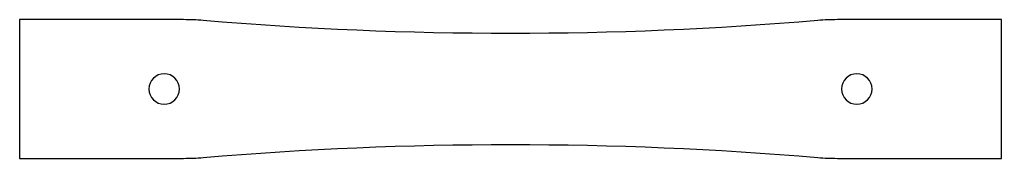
# Model space of a CAD drawing. Header units: millimetres. Extents: x -23 to 190, y 0 to 30.
import ezdxf

# ---------------------------------------------------------------- set-up
doc = ezdxf.new("R2010")
doc.units = ezdxf.units.MM

msp = doc.modelspace()

# ---------------------------------------------------------------- linework, layer by layer
at = {"layer": 'INTERIOR_PROFILES', "extrusion": (0, 0, -1)}
for centre in [(-8.65, 15), (-158.65, 15)]:
    msp.add_circle(centre, 3.3, dxfattribs=at)
at = {"layer": 'OUTER_PROFILES'}
msp.add_lwpolyline([(-22.66, 30), (-22.66, 0), (-7.18, 0), (0, 0), (12.85, 0, 0.021177), (17.08, 0.18, -0.042372), (150.22, 0.18, 0.021177), (154.45, 0), (167.3, 0), (174.48, 0), (189.96, 0), (189.96, 30), (174.48, 30), (167.3, 30), (154.45, 30, 0.021177), (150.22, 29.82, -0.042372), (17.08, 29.82, 0.021177), (12.85, 30), (0, 30), (-7.18, 30)], format="xyb", close=True, dxfattribs=at)

doc.saveas('drawing.dxf')
